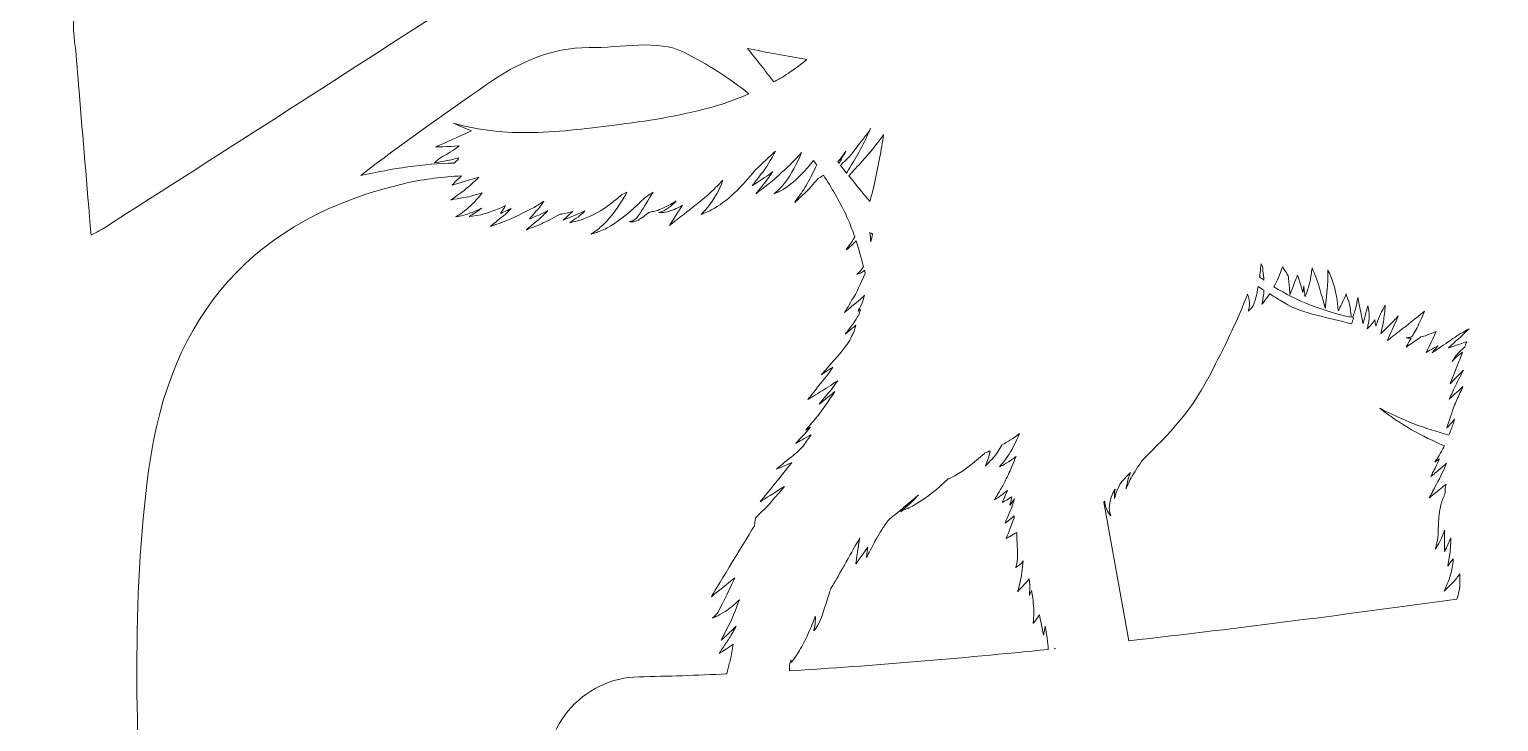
# Model space of a CAD drawing. Extents: x 259 to 1424, y -885 to -136.
# Drawn here: x 354.3 to 448, y -752.7 to -708.5 of the extents above; entities that cross this region are included whole.
import ezdxf

# ---------------------------------------------------------------- set-up
doc = ezdxf.new("R2010")
doc.units = 0
doc.header["$MEASUREMENT"] = 0
doc.layers.add('Layer 1', color=7, linetype='Continuous', lineweight=0)

# ---------------------------------------------------------------- blocks, each defined once
blk = doc.blocks.new('Block_0')
at = {"layer": 'Layer 1'}
for points, knots in [([(263.175, -561.275), (263.175, -561.275), (263.175, -885.295), (263.175, -885.295), (263.175, -885.295), (587.185, -885.295), (587.185, -885.295), (587.185, -885.295), (587.185, -738.915), (587.185, -738.915), (587.185, -738.915), (587.185, -736.085), (587.185, -736.085), (587.185, -736.085), (587.185, -729.155), (587.185, -729.155), (587.185, -729.155), (587.185, -725.835), (587.185, -725.835), (587.185, -725.835), (587.185, -706.795), (587.185, -706.795), (587.185, -706.795), (587.185, -703.395), (587.185, -703.395), (587.185, -703.395), (587.185, -687.765), (587.185, -687.765), (587.185, -687.765), (587.185, -686.615), (587.185, -686.615), (587.185, -686.615), (587.185, -678.155), (587.185, -678.155), (587.185, -678.155), (587.185, -676.185), (587.185, -676.185), (587.185, -676.185), (587.185, -561.275), (587.185, -561.275), (587.185, -561.275), (263.175, -561.275), (263.175, -561.275)], [0, 0, 0, 0, 1, 1, 1, 2, 2, 2, 3, 3, 3, 4, 4, 4, 5, 5, 5, 6, 6, 6, 7, 7, 7, 8, 8, 8, 9, 9, 9, 10, 10, 10, 11, 11, 11, 12, 12, 12, 13, 13, 13, 14, 14, 14, 14]), ([(358.205, -721.665), (357.935, -718.455), (357.685, -715.475), (357.435, -712.485), (357.355, -711.445), (357.285, -710.395), (357.155, -709.355), (356.645, -705.195), (358.915, -702.185), (361.395, -699.325), (362.325, -698.245), (363.595, -697.455), (364.605, -696.615), (362.535, -696.855), (360.205, -699.135), (356.875, -704.395), (356.805, -703.595), (356.755, -703.045), (356.695, -702.505), (356.115, -696.965), (357.085, -691.845), (360.665, -687.405), (361.005, -686.985), (361.365, -686.485), (361.835, -686.275), (368.105, -683.495), (374.495, -681.745), (381.165, -684.935), (381.955, -685.305), (382.775, -686.045), (383.115, -686.815), (384.095, -689.045), (385.345, -691.325), (385.565, -693.675), (385.895, -697.115), (385.695, -700.695), (384.245, -703.975), (383.885, -704.805), (383.245, -705.645), (382.505, -706.125), (374.695, -711.205), (366.835, -716.215), (358.995, -721.235), (358.825, -721.345), (358.645, -721.425), (358.205, -721.665)], [0, 0, 0, 0, 1, 1, 1, 2, 2, 2, 3, 3, 3, 4, 4, 4, 5, 5, 5, 6, 6, 6, 7, 7, 7, 8, 8, 8, 9, 9, 9, 10, 10, 10, 11, 11, 11, 12, 12, 12, 13, 13, 13, 14, 14, 14, 15, 15, 15, 15]), ([(400.185, -712.655), (399.525, -712.925), (398.855, -713.195), (398.155, -713.405), (396.135, -714.005), (394.035, -714.335), (391.945, -714.605), (390.075, -714.835), (388.215, -715.085), (386.365, -715.125), (384.675, -715.155), (382.995, -715.005), (381.325, -714.515), (381.715, -714.705), (382.095, -714.865), (382.485, -715.015), (381.885, -715.275), (381.815, -715.305), (381.015, -715.675), (380.795, -715.765), (380.535, -715.895), (380.195, -716.045), (380.195, -716.045), (380.915, -716.015), (381.695, -715.975), (381.315, -716.245), (380.955, -716.495), (380.635, -716.645), (380.425, -716.765), (380.135, -717.005), (380.125, -717.055), (380.295, -717.025), (380.495, -716.985), (380.745, -716.945), (381.025, -716.905), (381.335, -716.835), (381.665, -716.735), (381.635, -716.795), (381.605, -716.845), (381.585, -716.885), (381.515, -716.945), (381.435, -717.005), (381.365, -717.075), (379.435, -717.105), (377.435, -717.415), (375.415, -717.865), (378.045, -715.815), (380.745, -713.945), (383.445, -712.055), (385.415, -710.685), (387.525, -709.695), (389.985, -709.705), (392.025, -709.715), (394.375, -709.165), (396.035, -709.995), (397.525, -710.745), (398.905, -711.635), (400.185, -712.655)], [0, 0, 0, 0, 1, 1, 1, 2, 2, 2, 3, 3, 3, 4, 4, 4, 5, 5, 5, 6, 6, 6, 7, 7, 7, 8, 8, 8, 9, 9, 9, 10, 10, 10, 11, 11, 11, 12, 12, 12, 13, 13, 13, 14, 14, 14, 15, 15, 15, 16, 16, 16, 17, 17, 17, 18, 18, 18, 19, 19, 19, 19]), ([(400.085, -709.755), (401.345, -710.015), (402.615, -710.235), (403.885, -710.465), (403.525, -710.745), (403.165, -711.025), (402.785, -711.275), (402.725, -711.315), (402.395, -711.535), (402.395, -711.555), (402.185, -711.655), (401.975, -711.765), (401.775, -711.885), (401.215, -711.175), (400.655, -710.465), (400.085, -709.755)], [0, 0, 0, 0, 1, 1, 1, 2, 2, 2, 3, 3, 3, 4, 4, 4, 5, 5, 5, 5]), ([(406.635, -717.335), (406.555, -717.465), (406.485, -717.585), (406.405, -717.705), (406.275, -717.535), (406.145, -717.375), (406.015, -717.215), (406.045, -717.195), (406.065, -717.185), (406.095, -717.155), (406.205, -717.035), (406.335, -716.905), (406.485, -716.755), (406.775, -716.465), (407.035, -716.075), (407.365, -715.675), (407.515, -715.465), (407.695, -715.265), (407.845, -715.025), (407.885, -714.965), (407.915, -714.905), (407.945, -714.845), (407.555, -715.785), (407.045, -716.665), (406.635, -717.335)], [0, 0, 0, 0, 1, 1, 1, 2, 2, 2, 3, 3, 3, 4, 4, 4, 5, 5, 5, 6, 6, 6, 7, 7, 7, 8, 8, 8, 8]), ([(407.895, -719.515), (407.445, -718.975), (406.995, -718.425), (406.555, -717.875), (406.655, -717.765), (406.765, -717.655), (406.885, -717.525), (407.435, -716.935), (408.135, -716.165), (408.775, -715.245), (408.775, -715.265), (408.765, -715.285), (408.765, -715.295), (408.655, -716.155), (408.415, -717.345), (408.165, -718.485), (408.085, -718.835), (407.995, -719.185), (407.895, -719.515)], [0, 0, 0, 0, 1, 1, 1, 2, 2, 2, 3, 3, 3, 4, 4, 4, 5, 5, 5, 6, 6, 6, 6]), ([(400.605, -739.695), (400.605, -739.735), (400.585, -739.915), (400.535, -740.205), (399.735, -741.505), (397.965, -744.425), (397.785, -744.735), (397.925, -744.625), (398.535, -744.125), (399.275, -743.525), (399.265, -743.565), (399.255, -743.605), (399.235, -743.635), (398.805, -744.535), (398.375, -745.425), (398.205, -745.745), (398.145, -745.815), (398.085, -745.885), (398.025, -745.935), (397.945, -746.015), (397.885, -746.075), (397.865, -746.105), (397.905, -746.085), (397.965, -746.055), (398.075, -746.005), (398.225, -745.945), (398.415, -745.835), (398.655, -745.685), (398.945, -745.505), (399.255, -745.235), (399.575, -744.935), (399.325, -745.585), (399.095, -746.245), (398.825, -746.695), (398.595, -747.145), (398.435, -747.455), (398.405, -747.525), (398.465, -747.475), (398.715, -747.235), (399.085, -746.885), (399.175, -746.805), (399.275, -746.705), (399.375, -746.605), (399.305, -746.745), (399.225, -746.885), (399.145, -747.015), (398.995, -747.265), (398.855, -747.525), (398.715, -747.705), (398.475, -748.065), (398.315, -748.305), (398.275, -748.365), (398.335, -748.325), (398.585, -748.165), (398.945, -747.935), (399.015, -747.885), (399.105, -747.825), (399.185, -747.765), (399.115, -748.115), (399.055, -748.455), (398.995, -748.775), (398.995, -748.775), (398.895, -749.095), (398.775, -749.665), (396.865, -749.745), (394.985, -749.815), (393.175, -749.845), (391.415, -749.875), (389.755, -750.675), (388.635, -752.035), (387.515, -753.395), (387.055, -755.175), (387.365, -756.905), (387.365, -756.905), (392.615, -786.085), (392.615, -786.085), (392.615, -786.085), (393.605, -791.675), (393.605, -791.675), (393.475, -792.875), (393.035, -795.905), (392.165, -801.285), (390.885, -803.415), (389.865, -805.855), (389.085, -808.455), (389.025, -808.455), (388.955, -808.445), (388.895, -808.445), (388.565, -804.335), (388.555, -800.395), (389.075, -797.135), (387.855, -800.345), (387.425, -804.405), (387.455, -808.695), (386.965, -808.865), (386.485, -809.145), (386.045, -809.545), (385.995, -809.435), (385.945, -809.325), (385.885, -809.215), (385.885, -809.215), (386.855, -805.165), (386.855, -805.165), (388.335, -798.785), (387.885, -792.185), (385.565, -786.085), (385.565, -786.085), (374.555, -757.195), (374.555, -757.195), (373.665, -754.855), (371.425, -753.335), (368.955, -753.335), (368.795, -753.335), (368.645, -753.345), (368.485, -753.355), (365.835, -753.565), (363.635, -755.495), (363.085, -758.095), (363.085, -758.095), (361.645, -764.935), (361.645, -764.935), (361.595, -763.995), (361.535, -763.045), (361.495, -762.095), (361.125, -753.585), (360.745, -745.065), (361.895, -736.565), (363.215, -726.715), (368.615, -720.555), (378.375, -718.335), (379.515, -718.075), (380.685, -717.955), (381.835, -717.885), (381.485, -718.235), (381.225, -718.485), (381.225, -718.485), (381.225, -718.485), (382.045, -718.245), (382.945, -717.975), (382.915, -717.995), (382.895, -718.025), (382.875, -718.045), (382.475, -718.395), (382.075, -718.795), (381.735, -719.005), (381.395, -719.255), (381.165, -719.415), (381.165, -719.415), (381.165, -719.415), (381.445, -719.365), (381.855, -719.295), (382.225, -719.255), (382.675, -719.115), (383.155, -718.975), (382.835, -719.395), (382.485, -719.755), (382.175, -720.005), (381.985, -720.175), (381.815, -720.295), (381.685, -720.365), (381.555, -720.455), (381.485, -720.495), (381.485, -720.495), (381.485, -720.495), (381.565, -720.485), (381.715, -720.455), (381.865, -720.425), (382.075, -720.375), (382.335, -720.285), (382.565, -720.205), (382.835, -720.095), (383.115, -719.955), (383.065, -719.995), (383.015, -720.035), (382.965, -720.075), (382.595, -720.325), (382.325, -720.485), (382.325, -720.485), (382.325, -720.485), (382.625, -720.445), (383.095, -720.365), (383.525, -720.245), (384.105, -720.045), (384.655, -719.775), (384.485, -720.045), (384.355, -720.235), (384.325, -720.285), (384.365, -720.275), (384.635, -720.145), (385.005, -719.975), (384.795, -720.185), (384.595, -720.385), (384.395, -720.525), (384.015, -720.835), (383.755, -721.055), (383.685, -721.115), (383.765, -721.095), (384.095, -720.965), (384.555, -720.795), (385.105, -720.625), (385.765, -720.245), (386.475, -719.895), (386.695, -719.765), (386.895, -719.625), (387.105, -719.495), (386.945, -719.735), (386.785, -719.955), (386.635, -720.105), (386.405, -720.375), (386.235, -720.565), (386.185, -720.625), (386.245, -720.605), (386.485, -720.505), (386.815, -720.365), (386.985, -720.305), (387.165, -720.215), (387.355, -720.105), (387.145, -720.315), (386.945, -720.515), (386.765, -720.675), (386.335, -721.015), (386.045, -721.265), (385.965, -721.335), (386.045, -721.305), (386.415, -721.155), (386.935, -720.945), (387.265, -720.795), (387.665, -720.595), (388.085, -720.345), (388.155, -720.335), (388.225, -720.335), (388.315, -720.305), (388.505, -720.275), (388.715, -720.225), (388.945, -720.165), (388.615, -720.445), (388.395, -720.645), (388.335, -720.705), (388.405, -720.675), (388.735, -720.535), (389.215, -720.335), (389.365, -720.285), (389.535, -720.205), (389.715, -720.125), (389.625, -720.215), (389.525, -720.305), (389.435, -720.375), (389.255, -720.555), (389.055, -720.655), (388.925, -720.745), (388.835, -720.815), (388.765, -720.855), (388.745, -720.875), (388.775, -720.875), (388.855, -720.855), (388.965, -720.825), (389.105, -720.785), (389.345, -720.755), (389.605, -720.645), (390.125, -720.465), (390.785, -720.095), (391.405, -719.635), (391.625, -719.465), (391.835, -719.285), (392.045, -719.105), (392.165, -719.045), (392.285, -718.995), (392.395, -718.925), (392.375, -718.975), (392.345, -719.025), (392.325, -719.065), (391.885, -719.815), (391.405, -720.505), (390.945, -720.945), (390.715, -721.155), (390.515, -721.345), (390.355, -721.435), (390.235, -721.515), (390.155, -721.565), (390.125, -721.595), (390.165, -721.585), (390.255, -721.555), (390.395, -721.515), (390.575, -721.465), (390.835, -721.355), (391.135, -721.205), (391.735, -720.895), (392.445, -720.315), (393.105, -719.695), (393.275, -719.545), (393.435, -719.385), (393.595, -719.235), (393.745, -719.145), (393.905, -719.045), (394.065, -718.935), (393.755, -719.425), (393.465, -719.895), (393.245, -720.255), (393.095, -720.495), (392.945, -720.655), (392.805, -720.735), (392.695, -720.785), (392.605, -720.795), (392.565, -720.805), (392.585, -720.805), (392.675, -720.835), (392.825, -720.815), (393.005, -720.785), (393.235, -720.655), (393.465, -720.475), (393.575, -720.395), (393.675, -720.305), (393.785, -720.215), (393.835, -720.205), (393.915, -720.185), (394.005, -720.165), (394.105, -720.145), (394.225, -720.125), (394.365, -720.085), (394.505, -720.015), (394.655, -719.955), (394.815, -719.885), (395.045, -719.795), (395.295, -719.645), (395.545, -719.485), (395.445, -719.585), (395.355, -719.685), (395.265, -719.765), (395.045, -719.945), (394.835, -720.065), (394.685, -720.135), (394.525, -720.195), (394.435, -720.225), (394.435, -720.225), (394.435, -720.225), (394.535, -720.225), (394.705, -720.215), (394.885, -720.195), (395.135, -720.145), (395.425, -720.025), (395.585, -719.965), (395.765, -719.875), (395.945, -719.765), (395.535, -720.395), (395.195, -720.905), (395.115, -721.045), (395.215, -720.965), (395.485, -720.765), (395.845, -720.485), (396.305, -720.115), (396.955, -719.625), (397.575, -719.095), (397.895, -718.785), (398.215, -718.475), (398.505, -718.185), (398.515, -718.185), (398.515, -718.175), (398.525, -718.175), (398.495, -718.245), (398.465, -718.315), (398.445, -718.395), (398.205, -718.935), (397.915, -719.435), (397.625, -719.795), (397.495, -719.985), (397.355, -720.095), (397.265, -720.195), (397.195, -720.275), (397.145, -720.315), (397.125, -720.345), (397.155, -720.335), (397.215, -720.305), (397.305, -720.275), (397.435, -720.215), (397.625, -720.155), (397.825, -720.035), (398.255, -719.815), (398.775, -719.435), (399.265, -718.975), (399.765, -718.495), (400.205, -717.975), (400.525, -717.575), (400.905, -717.215), (401.325, -716.825), (401.755, -716.425), (401.755, -716.425), (401.885, -716.305), (401.885, -716.305), (401.585, -716.845), (401.285, -717.395), (400.965, -717.765), (400.655, -718.175), (400.435, -718.455), (400.385, -718.525), (400.455, -718.475), (400.765, -718.275), (401.185, -717.985), (401.355, -717.885), (401.535, -717.745), (401.715, -717.605), (401.625, -717.735), (401.535, -717.865), (401.455, -717.985), (401.005, -718.545), (400.705, -718.935), (400.635, -719.025), (400.725, -718.955), (401.125, -718.645), (401.685, -718.205), (401.995, -717.935), (402.345, -717.605), (402.725, -717.255), (402.995, -716.995), (403.265, -716.705), (403.535, -716.405), (403.235, -717.135), (402.885, -717.795), (402.535, -718.255), (402.335, -718.515), (402.145, -718.715), (401.995, -718.845), (401.895, -718.935), (401.815, -718.995), (401.785, -719.025), (401.815, -719.015), (401.915, -718.975), (402.045, -718.915), (402.225, -718.835), (402.475, -718.685), (402.755, -718.485), (403.245, -718.125), (403.795, -717.535), (404.305, -716.915), (404.375, -717.005), (404.445, -717.095), (404.505, -717.185), (404.315, -717.615), (404.115, -718.015), (403.915, -718.345), (403.705, -718.745), (403.495, -719.045), (403.325, -719.255), (403.215, -719.415), (403.135, -719.525), (403.105, -719.575), (403.155, -719.535), (403.255, -719.445), (403.395, -719.315), (403.595, -719.135), (403.875, -718.885), (404.175, -718.535), (404.295, -718.405), (404.435, -718.235), (404.575, -718.075), (404.595, -718.055), (404.675, -718.005), (404.805, -717.925), (404.845, -717.905), (404.895, -717.875), (404.935, -717.845), (405.455, -718.635), (405.935, -719.455), (406.355, -720.335), (406.575, -720.805), (406.765, -721.295), (406.935, -721.785), (406.805, -722.015), (406.675, -722.215), (406.565, -722.345), (406.475, -722.465), (406.415, -722.555), (406.385, -722.615), (406.435, -722.575), (406.515, -722.505), (406.625, -722.405), (406.745, -722.315), (406.875, -722.185), (407.025, -722.035), (407.195, -722.565), (407.345, -723.115), (407.495, -723.675), (407.415, -723.815), (407.335, -723.935), (407.245, -724.015), (407.155, -724.105), (407.085, -724.145), (407.055, -724.165), (407.085, -724.155), (407.175, -724.135), (407.295, -724.085), (407.375, -724.045), (407.465, -723.985), (407.555, -723.905), (407.575, -723.975), (407.585, -724.045), (407.605, -724.115), (407.315, -724.735), (407.055, -725.375), (406.755, -725.805), (406.505, -726.245), (406.315, -726.545), (406.275, -726.615), (406.345, -726.565), (406.615, -726.325), (407.005, -726.005), (407.175, -725.875), (407.365, -725.695), (407.555, -725.505), (407.515, -725.655), (407.465, -725.805), (407.415, -725.985), (407.275, -726.275), (407.175, -726.485), (407.145, -726.525), (407.165, -726.515), (407.215, -726.465), (407.295, -726.405), (407.265, -726.495), (407.235, -726.585), (407.215, -726.685), (407.205, -726.695), (407.205, -726.715), (407.205, -726.735), (407.165, -726.785), (407.135, -726.845), (407.095, -726.905), (406.895, -727.255), (406.675, -727.505), (406.535, -727.705), (406.395, -727.885), (406.315, -727.995), (406.315, -727.995), (406.315, -727.995), (406.415, -727.915), (406.595, -727.755), (406.695, -727.665), (406.845, -727.555), (407.005, -727.415), (407.005, -727.415), (406.905, -727.785), (406.905, -727.785), (406.875, -727.865), (406.825, -727.935), (406.785, -728.025), (406.725, -728.165), (406.635, -728.325), (406.555, -728.485), (406.215, -728.945), (405.895, -729.375), (405.585, -729.685), (405.165, -730.155), (404.865, -730.495), (404.795, -730.585), (404.855, -730.535), (405.135, -730.355), (405.545, -730.085), (405.195, -730.605), (404.815, -731.065), (404.515, -731.435), (404.205, -731.825), (403.985, -732.095), (403.935, -732.165), (404.005, -732.115), (404.295, -731.935), (404.725, -731.675), (405.045, -731.475), (405.445, -731.235), (405.845, -730.955), (405.785, -731.045), (405.705, -731.155), (405.645, -731.245), (405.375, -731.645), (405.095, -731.915), (404.915, -732.135), (404.775, -732.305), (404.695, -732.405), (404.655, -732.455), (404.705, -732.425), (404.815, -732.345), (404.975, -732.205), (405.145, -732.055), (405.395, -731.875), (405.665, -731.645), (405.235, -732.275), (404.825, -732.935), (404.435, -733.365), (404.105, -733.765), (403.865, -734.035), (403.815, -734.105), (403.845, -734.085), (403.955, -734.025), (404.115, -733.915), (404.025, -734.025), (403.935, -734.125), (403.845, -734.225), (403.495, -734.595), (403.235, -734.865), (403.165, -734.955), (403.235, -734.915), (403.575, -734.725), (404.035, -734.465), (404.075, -734.445), (404.115, -734.415), (404.155, -734.405), (404.015, -734.605), (403.845, -734.845), (403.665, -735.105), (403.355, -735.425), (403.055, -735.705), (402.775, -735.905), (402.315, -736.275), (402.005, -736.535), (401.935, -736.595), (402.015, -736.565), (402.395, -736.405), (402.915, -736.185), (402.885, -736.225), (402.875, -736.245), (402.845, -736.285), (401.925, -737.415), (401.015, -738.535), (400.905, -738.665), (400.915, -738.665), (400.945, -738.645), (400.985, -738.625), (401.185, -738.485), (401.765, -738.135), (402.455, -737.695), (401.385, -739.015), (400.605, -739.695), (400.605, -739.695)], [0, 0, 0, 0, 1, 1, 1, 2, 2, 2, 3, 3, 3, 4, 4, 4, 5, 5, 5, 6, 6, 6, 7, 7, 7, 8, 8, 8, 9, 9, 9, 10, 10, 10, 11, 11, 11, 12, 12, 12, 13, 13, 13, 14, 14, 14, 15, 15, 15, 16, 16, 16, 17, 17, 17, 18, 18, 18, 19, 19, 19, 20, 20, 20, 21, 21, 21, 22, 22, 22, 23, 23, 23, 24, 24, 24, 25, 25, 25, 26, 26, 26, 27, 27, 27, 28, 28, 28, 29, 29, 29, 30, 30, 30, 31, 31, 31, 32, 32, 32, 33, 33, 33, 34, 34, 34, 35, 35, 35, 36, 36, 36, 37, 37, 37, 38, 38, 38, 39, 39, 39, 40, 40, 40, 41, 41, 41, 42, 42, 42, 43, 43, 43, 44, 44, 44, 45, 45, 45, 46, 46, 46, 47, 47, 47, 48, 48, 48, 49, 49, 49, 50, 50, 50, 51, 51, 51, 52, 52, 52, 53, 53, 53, 54, 54, 54, 55, 55, 55, 56, 56, 56, 57, 57, 57, 58, 58, 58, 59, 59, 59, 60, 60, 60, 61, 61, 61, 62, 62, 62, 63, 63, 63, 64, 64, 64, 65, 65, 65, 66, 66, 66, 67, 67, 67, 68, 68, 68, 69, 69, 69, 70, 70, 70, 71, 71, 71, 72, 72, 72, 73, 73, 73, 74, 74, 74, 75, 75, 75, 76, 76, 76, 77, 77, 77, 78, 78, 78, 79, 79, 79, 80, 80, 80, 81, 81, 81, 82, 82, 82, 83, 83, 83, 84, 84, 84, 85, 85, 85, 86, 86, 86, 87, 87, 87, 88, 88, 88, 89, 89, 89, 90, 90, 90, 91, 91, 91, 92, 92, 92, 93, 93, 93, 94, 94, 94, 95, 95, 95, 96, 96, 96, 97, 97, 97, 98, 98, 98, 99, 99, 99, 100, 100, 100, 101, 101, 101, 102, 102, 102, 103, 103, 103, 104, 104, 104, 105, 105, 105, 106, 106, 106, 107, 107, 107, 108, 108, 108, 109, 109, 109, 110, 110, 110, 111, 111, 111, 112, 112, 112, 113, 113, 113, 114, 114, 114, 115, 115, 115, 116, 116, 116, 117, 117, 117, 118, 118, 118, 119, 119, 119, 120, 120, 120, 121, 121, 121, 122, 122, 122, 123, 123, 123, 124, 124, 124, 125, 125, 125, 126, 126, 126, 127, 127, 127, 128, 128, 128, 129, 129, 129, 130, 130, 130, 131, 131, 131, 132, 132, 132, 133, 133, 133, 134, 134, 134, 135, 135, 135, 136, 136, 136, 137, 137, 137, 138, 138, 138, 139, 139, 139, 140, 140, 140, 141, 141, 141, 142, 142, 142, 143, 143, 143, 144, 144, 144, 145, 145, 145, 146, 146, 146, 147, 147, 147, 148, 148, 148, 149, 149, 149, 150, 150, 150, 151, 151, 151, 152, 152, 152, 153, 153, 153, 154, 154, 154, 155, 155, 155, 156, 156, 156, 157, 157, 157, 158, 158, 158, 159, 159, 159, 160, 160, 160, 161, 161, 161, 162, 162, 162, 163, 163, 163, 164, 164, 164, 165, 165, 165, 166, 166, 166, 167, 167, 167, 168, 168, 168, 169, 169, 169, 170, 170, 170, 171, 171, 171, 172, 172, 172, 173, 173, 173, 174, 174, 174, 175, 175, 175, 176, 176, 176, 177, 177, 177, 178, 178, 178, 179, 179, 179, 180, 180, 180, 181, 181, 181, 182, 182, 182, 183, 183, 183, 184, 184, 184, 185, 185, 185, 186, 186, 186, 187, 187, 187, 188, 188, 188, 189, 189, 189, 190, 190, 190, 191, 191, 191, 192, 192, 192, 193, 193, 193, 194, 194, 194, 195, 195, 195, 196, 196, 196, 197, 197, 197, 198, 198, 198, 199, 199, 199, 200, 200, 200, 201, 201, 201, 202, 202, 202, 203, 203, 203, 204, 204, 204, 205, 205, 205, 206, 206, 206, 207, 207, 207, 208, 208, 208, 209, 209, 209, 210, 210, 210, 210]), ([(406.225, -716.575), (406.125, -716.745), (406.035, -716.905), (405.955, -717.035), (405.935, -717.055), (405.925, -717.075), (405.915, -717.085), (405.895, -717.055), (405.865, -717.025), (405.845, -716.995), (406.015, -716.785), (406.195, -716.555), (406.375, -716.315), (406.325, -716.405), (406.275, -716.495), (406.225, -716.575)], [0, 0, 0, 0, 1, 1, 1, 2, 2, 2, 3, 3, 3, 4, 4, 4, 5, 5, 5, 5]), ([(408.075, -721.595), (408.035, -721.765), (407.995, -721.925), (407.955, -722.085), (407.945, -721.895), (407.925, -721.695), (407.905, -721.505), (407.965, -721.535), (408.015, -721.565), (408.075, -721.595)], [0, 0, 0, 0, 1, 1, 1, 2, 2, 2, 3, 3, 3, 3]), ([(433.045, -724.535), (432.955, -724.465), (432.855, -724.405), (432.765, -724.335), (432.775, -724.245), (432.785, -724.165), (432.805, -724.065), (432.825, -723.885), (432.845, -723.705), (432.875, -723.505), (432.905, -723.555), (432.925, -723.605), (432.955, -723.665), (432.975, -723.755), (432.985, -723.845), (432.985, -723.935), (433.015, -724.135), (433.035, -724.335), (433.045, -724.535)], [0, 0, 0, 0, 1, 1, 1, 2, 2, 2, 3, 3, 3, 4, 4, 4, 5, 5, 5, 6, 6, 6, 6]), ([(438.615, -726.795), (438.615, -726.795), (438.615, -726.905), (438.615, -726.905), (436.785, -726.515), (435.155, -725.865), (433.685, -724.965), (433.885, -724.605), (434.075, -724.165), (434.235, -723.695), (434.385, -723.925), (434.505, -724.125), (434.595, -724.265), (434.605, -724.325), (434.605, -724.385), (434.615, -724.435), (434.675, -725.045), (434.705, -725.455), (434.705, -725.455), (434.705, -725.455), (434.855, -725.075), (435.075, -724.485), (435.125, -724.405), (435.155, -724.315), (435.195, -724.215), (435.395, -724.895), (435.535, -725.335), (435.535, -725.335), (435.535, -725.335), (435.545, -725.175), (435.585, -724.895), (435.605, -725.055), (435.615, -725.205), (435.635, -725.305), (435.655, -725.485), (435.675, -725.595), (435.675, -725.595), (435.675, -725.595), (435.705, -725.495), (435.775, -725.325), (435.815, -725.155), (435.945, -724.915), (435.985, -724.605), (436.045, -724.365), (436.085, -724.065), (436.115, -723.755), (436.325, -724.235), (436.515, -724.705), (436.605, -725.115), (436.825, -725.845), (436.965, -726.335), (436.965, -726.335), (436.965, -726.335), (437.005, -725.835), (437.075, -725.065), (437.125, -724.725), (437.135, -724.315), (437.125, -723.885), (437.145, -723.925), (437.155, -723.945), (437.175, -723.985), (437.325, -724.265), (437.395, -724.565), (437.515, -724.855), (437.585, -725.145), (437.645, -725.425), (437.705, -725.675), (437.755, -726.175), (437.795, -726.505), (437.795, -726.505), (437.795, -726.505), (437.935, -726.195), (438.175, -725.725), (438.205, -725.635), (438.245, -725.525), (438.285, -725.405), (438.365, -725.635), (438.445, -725.855), (438.495, -726.065), (438.555, -726.355), (438.605, -726.615), (438.615, -726.795)], [0, 0, 0, 0, 1, 1, 1, 2, 2, 2, 3, 3, 3, 4, 4, 4, 5, 5, 5, 6, 6, 6, 7, 7, 7, 8, 8, 8, 9, 9, 9, 10, 10, 10, 11, 11, 11, 12, 12, 12, 13, 13, 13, 14, 14, 14, 15, 15, 15, 16, 16, 16, 17, 17, 17, 18, 18, 18, 19, 19, 19, 20, 20, 20, 21, 21, 21, 22, 22, 22, 23, 23, 23, 24, 24, 24, 25, 25, 25, 26, 26, 26, 27, 27, 27, 27]), ([(422.835, -738.705), (422.855, -738.685), (422.865, -738.665), (422.885, -738.645), (422.885, -738.685), (422.885, -738.725), (422.895, -738.755), (422.945, -739.035), (423.035, -739.255), (423.125, -739.385), (423.195, -739.485), (423.245, -739.545), (423.265, -739.575), (423.265, -739.545), (423.245, -739.465), (423.205, -739.355), (423.175, -739.205), (423.165, -738.995), (423.205, -738.755), (423.255, -738.495), (423.365, -738.205), (423.515, -737.905), (423.525, -737.895), (423.535, -737.885), (423.545, -737.875), (423.485, -738.185), (423.515, -738.405), (423.515, -738.475), (423.545, -738.365), (423.615, -737.895), (423.975, -737.395), (424.165, -737.195), (424.345, -736.995), (424.535, -736.805), (424.445, -737.055), (424.365, -737.275), (424.335, -737.445), (424.285, -737.655), (424.255, -737.795), (424.245, -737.845), (424.265, -737.795), (424.325, -737.665), (424.415, -737.475), (424.515, -737.215), (424.735, -736.885), (424.985, -736.475), (425.085, -736.335), (425.195, -736.175), (425.295, -736.025), (426.965, -734.355), (428.515, -732.845), (429.795, -730.195), (430.655, -728.555), (431.395, -726.985), (432.005, -725.435), (432.025, -725.505), (432.055, -725.585), (432.075, -725.645), (432.125, -725.905), (432.135, -726.125), (432.105, -726.285), (432.075, -726.405), (432.045, -726.495), (432.045, -726.525), (432.045, -726.525), (432.225, -726.345), (432.225, -726.345), (432.335, -726.205), (432.455, -725.965), (432.535, -725.655), (432.595, -725.445), (432.635, -725.205), (432.675, -724.945), (432.795, -725.025), (432.925, -725.105), (433.045, -725.185), (433.035, -725.445), (432.985, -725.655), (432.965, -725.815), (432.935, -725.975), (432.915, -726.075), (432.915, -726.075), (432.915, -726.075), (432.985, -726.005), (433.085, -725.865), (433.155, -725.765), (433.295, -725.605), (433.415, -725.415), (433.715, -725.605), (434.025, -725.795), (434.325, -725.975), (435.585, -726.725), (437.185, -726.905), (438.635, -727.335), (438.675, -727.205), (438.725, -727.075), (438.765, -726.945), (438.735, -726.935), (438.715, -726.925), (438.695, -726.925), (438.705, -726.885), (438.715, -726.865), (438.735, -726.815), (438.815, -726.635), (438.885, -726.375), (438.965, -726.055), (438.985, -725.935), (439.015, -725.795), (439.035, -725.655), (439.225, -726.585), (439.365, -727.295), (439.365, -727.295), (439.365, -727.295), (439.495, -726.835), (439.685, -726.175), (439.725, -726.395), (439.755, -726.615), (439.755, -726.805), (439.755, -727.055), (439.735, -727.275), (439.685, -727.415), (439.665, -727.545), (439.635, -727.625), (439.635, -727.655), (439.665, -727.625), (439.725, -727.565), (439.805, -727.475), (439.895, -727.395), (440.005, -727.245), (440.115, -727.075), (440.145, -727.325), (440.185, -727.485), (440.185, -727.485), (440.185, -727.485), (440.285, -727.155), (440.485, -726.695), (440.575, -726.525), (440.675, -726.335), (440.785, -726.135), (440.765, -726.505), (440.725, -726.865), (440.665, -727.175), (440.575, -727.635), (440.515, -727.945), (440.515, -727.945), (440.515, -727.945), (440.745, -727.725), (441.085, -727.385), (441.245, -727.235), (441.425, -727.035), (441.615, -726.825), (441.245, -727.655), (440.965, -728.305), (440.935, -728.385), (440.995, -728.335), (442.135, -727.455), (443.295, -726.525), (443.235, -726.665), (443.185, -726.805), (443.115, -726.935), (442.955, -727.295), (442.805, -727.635), (442.635, -727.905), (442.585, -727.995), (442.545, -728.055), (442.505, -728.135), (442.295, -728.195), (442.155, -728.225), (442.115, -728.225), (442.145, -728.225), (442.265, -728.245), (442.445, -728.235), (442.265, -728.545), (442.135, -728.765), (442.115, -728.815), (442.185, -728.765), (442.515, -728.535), (442.995, -728.215), (443.015, -728.195), (443.045, -728.175), (443.065, -728.155), (443.185, -728.135), (443.315, -728.105), (443.445, -728.055), (443.635, -727.975), (443.835, -727.895), (444.045, -727.805), (443.735, -728.465), (443.445, -729.065), (443.405, -729.145), (443.445, -729.125), (443.745, -728.955), (444.145, -728.725), (443.945, -728.975), (443.805, -729.145), (443.775, -729.185), (443.835, -729.145), (444.175, -728.905), (444.665, -728.575), (444.935, -728.395), (445.245, -728.155), (445.595, -727.945), (445.775, -727.845), (445.955, -727.735), (446.135, -727.635), (445.865, -727.905), (445.605, -728.165), (445.385, -728.345), (445.085, -728.615), (444.875, -728.805), (444.825, -728.855), (444.885, -728.835), (445.155, -728.745), (445.545, -728.615), (445.675, -728.575), (445.835, -728.515), (445.985, -728.465), (445.945, -728.565), (445.915, -728.655), (445.875, -728.765), (445.865, -728.775), (445.865, -728.785), (445.855, -728.805), (445.625, -729.005), (445.425, -729.205), (445.295, -729.355), (445.165, -729.555), (445.085, -729.685), (445.055, -729.725), (445.105, -729.685), (445.205, -729.565), (445.355, -729.415), (445.455, -729.325), (445.585, -729.225), (445.725, -729.125), (445.335, -730.115), (444.975, -731.015), (444.925, -731.155), (444.995, -731.075), (445.335, -730.725), (445.785, -730.275), (445.565, -730.685), (445.355, -731.075), (445.205, -731.405), (445.025, -731.795), (444.895, -732.075), (444.865, -732.145), (444.915, -732.095), (445.135, -731.885), (445.455, -731.595), (445.545, -731.515), (445.645, -731.425), (445.745, -731.325), (445.705, -731.425), (445.655, -731.525), (445.605, -731.625), (445.475, -731.925), (445.335, -732.215), (445.215, -732.485), (445.105, -732.765), (445.025, -733.035), (444.945, -733.255), (444.815, -733.645), (444.725, -733.915), (444.715, -733.975), (444.755, -733.925), (444.945, -733.715), (445.215, -733.415), (445.185, -733.525), (445.145, -733.625), (445.115, -733.735), (445.035, -733.945), (444.945, -734.185), (444.845, -734.425), (443.345, -734.025), (441.875, -733.465), (440.435, -732.715), (441.765, -733.745), (443.145, -734.525), (444.565, -735.105), (444.505, -735.235), (444.435, -735.355), (444.375, -735.465), (444.165, -735.845), (443.985, -736.095), (443.945, -736.155), (443.965, -736.145), (444.075, -736.065), (444.245, -735.945), (444.175, -736.105), (444.105, -736.265), (444.035, -736.395), (443.855, -736.755), (443.725, -737.005), (443.705, -737.065), (443.755, -737.025), (443.975, -736.845), (444.285, -736.585), (444.415, -736.485), (444.555, -736.355), (444.705, -736.225), (444.455, -736.775), (444.205, -737.325), (443.975, -737.715), (443.765, -738.105), (443.625, -738.375), (443.595, -738.435), (443.645, -738.395), (443.885, -738.195), (444.225, -737.915), (444.355, -737.815), (444.505, -737.685), (444.665, -737.545), (444.655, -737.605), (444.635, -737.665), (444.625, -737.735), (444.605, -737.875), (444.605, -738.035), (444.595, -738.185), (444.565, -738.245), (444.545, -738.305), (444.515, -738.365), (444.315, -738.775), (444.255, -739.255), (444.205, -739.655), (444.185, -740.045), (444.165, -740.405), (444.155, -740.715), (444.155, -741.025), (444.085, -741.255), (444.045, -741.435), (444.025, -741.565), (443.995, -741.655), (443.995, -741.695), (444.015, -741.665), (444.065, -741.585), (444.125, -741.465), (444.215, -741.315), (444.365, -741.085), (444.465, -740.785), (444.495, -740.695), (444.535, -740.585), (444.575, -740.485), (444.575, -741.255), (444.575, -741.855), (444.575, -741.855), (444.575, -741.855), (444.745, -741.495), (444.975, -740.985), (444.955, -741.405), (444.945, -741.825), (444.885, -742.135), (444.825, -742.535), (444.775, -742.795), (444.775, -742.795), (444.775, -742.795), (444.915, -742.605), (445.125, -742.315), (445.115, -742.805), (444.975, -743.265), (444.855, -743.645), (444.685, -744.035), (444.565, -744.315), (444.545, -744.385), (444.545, -744.385), (445.115, -743.815), (445.115, -743.815), (445.245, -743.665), (445.395, -743.485), (445.545, -743.275), (445.545, -743.445), (445.555, -743.615), (445.555, -743.785), (445.555, -744.185), (445.475, -744.565), (445.355, -744.885), (438.685, -745.815), (431.565, -746.745), (424.425, -747.545), (424.425, -747.545), (422.835, -738.705), (422.835, -738.705)], [0, 0, 0, 0, 1, 1, 1, 2, 2, 2, 3, 3, 3, 4, 4, 4, 5, 5, 5, 6, 6, 6, 7, 7, 7, 8, 8, 8, 9, 9, 9, 10, 10, 10, 11, 11, 11, 12, 12, 12, 13, 13, 13, 14, 14, 14, 15, 15, 15, 16, 16, 16, 17, 17, 17, 18, 18, 18, 19, 19, 19, 20, 20, 20, 21, 21, 21, 22, 22, 22, 23, 23, 23, 24, 24, 24, 25, 25, 25, 26, 26, 26, 27, 27, 27, 28, 28, 28, 29, 29, 29, 30, 30, 30, 31, 31, 31, 32, 32, 32, 33, 33, 33, 34, 34, 34, 35, 35, 35, 36, 36, 36, 37, 37, 37, 38, 38, 38, 39, 39, 39, 40, 40, 40, 41, 41, 41, 42, 42, 42, 43, 43, 43, 44, 44, 44, 45, 45, 45, 46, 46, 46, 47, 47, 47, 48, 48, 48, 49, 49, 49, 50, 50, 50, 51, 51, 51, 52, 52, 52, 53, 53, 53, 54, 54, 54, 55, 55, 55, 56, 56, 56, 57, 57, 57, 58, 58, 58, 59, 59, 59, 60, 60, 60, 61, 61, 61, 62, 62, 62, 63, 63, 63, 64, 64, 64, 65, 65, 65, 66, 66, 66, 67, 67, 67, 68, 68, 68, 69, 69, 69, 70, 70, 70, 71, 71, 71, 72, 72, 72, 73, 73, 73, 74, 74, 74, 75, 75, 75, 76, 76, 76, 77, 77, 77, 78, 78, 78, 79, 79, 79, 80, 80, 80, 81, 81, 81, 82, 82, 82, 83, 83, 83, 84, 84, 84, 85, 85, 85, 86, 86, 86, 87, 87, 87, 88, 88, 88, 89, 89, 89, 90, 90, 90, 91, 91, 91, 92, 92, 92, 93, 93, 93, 94, 94, 94, 95, 95, 95, 96, 96, 96, 97, 97, 97, 98, 98, 98, 99, 99, 99, 100, 100, 100, 101, 101, 101, 102, 102, 102, 103, 103, 103, 104, 104, 104, 105, 105, 105, 106, 106, 106, 107, 107, 107, 108, 108, 108, 109, 109, 109, 110, 110, 110, 111, 111, 111, 112, 112, 112, 113, 113, 113, 114, 114, 114, 115, 115, 115, 116, 116, 116, 117, 117, 117, 118, 118, 118, 119, 119, 119, 120, 120, 120, 121, 121, 121, 122, 122, 122, 123, 123, 123, 124, 124, 124, 125, 125, 125, 126, 126, 126, 127, 127, 127, 127]), ([(402.765, -749.465), (402.765, -749.315), (402.765, -749.165), (402.795, -749.005), (402.795, -749.005), (402.885, -748.755), (402.885, -748.755), (402.885, -748.865), (402.895, -748.935), (402.895, -748.935), (402.895, -748.935), (402.995, -748.785), (403.155, -748.565), (403.335, -748.335), (403.495, -748.015), (403.685, -747.655), (403.695, -747.635), (403.695, -747.615), (403.715, -747.595), (403.715, -747.615), (403.715, -747.635), (403.715, -747.635), (403.715, -747.635), (403.815, -747.405), (403.975, -747.045), (404.135, -746.755), (404.265, -746.375), (404.415, -745.975), (404.425, -746.035), (404.425, -746.115), (404.425, -746.175), (404.415, -746.395), (404.405, -746.595), (404.365, -746.715), (404.335, -746.825), (404.325, -746.885), (404.315, -746.915), (404.335, -746.895), (404.385, -746.835), (404.445, -746.755), (404.535, -746.655), (404.625, -746.465), (404.735, -746.245), (404.925, -745.775), (405.095, -745.165), (405.295, -744.565), (405.335, -744.445), (405.375, -744.325), (405.415, -744.205), (405.655, -743.805), (405.925, -743.345), (406.185, -742.865), (406.255, -742.765), (406.305, -742.665), (406.365, -742.555), (406.365, -742.565), (406.365, -742.575), (406.365, -742.575), (406.365, -742.575), (406.375, -742.555), (406.385, -742.515), (406.715, -741.945), (407.035, -741.385), (407.255, -740.985), (407.115, -741.875), (407.005, -742.635), (407.005, -742.635), (407.005, -742.635), (407.335, -742.175), (407.765, -741.585), (407.705, -741.975), (407.675, -742.245), (407.675, -742.245), (407.675, -742.245), (407.845, -741.935), (408.085, -741.465), (408.245, -741.125), (408.495, -740.725), (408.755, -740.315), (408.795, -740.255), (408.835, -740.195), (408.875, -740.135), (408.965, -740.015), (409.055, -739.905), (409.135, -739.805), (409.685, -739.345), (410.375, -738.775), (411.005, -738.235), (410.925, -738.325), (410.845, -738.425), (410.765, -738.495), (410.515, -738.775), (410.275, -738.965), (410.105, -739.105), (409.975, -739.205), (409.895, -739.285), (409.865, -739.315), (409.905, -739.295), (410.005, -739.245), (410.155, -739.175), (410.355, -739.085), (410.645, -738.955), (410.965, -738.745), (411.545, -738.405), (412.235, -737.855), (412.885, -737.215), (412.955, -737.195), (413.005, -737.175), (413.075, -737.145), (413.705, -736.865), (414.415, -736.295), (415.095, -735.705), (415.145, -735.665), (415.195, -735.615), (415.245, -735.565), (415.335, -735.535), (415.415, -735.505), (415.515, -735.455), (415.535, -735.445), (415.565, -735.435), (415.585, -735.425), (415.525, -735.705), (415.435, -735.945), (415.375, -736.115), (415.315, -736.285), (415.275, -736.385), (415.275, -736.405), (415.305, -736.365), (415.375, -736.295), (415.485, -736.175), (415.625, -736.035), (415.855, -735.815), (416.045, -735.505), (416.135, -735.365), (416.235, -735.215), (416.325, -735.065), (416.685, -734.865), (417.075, -734.615), (417.455, -734.325), (417.205, -734.895), (416.945, -735.425), (416.685, -735.795), (416.555, -736.015), (416.395, -736.155), (416.305, -736.285), (416.235, -736.365), (416.185, -736.425), (416.165, -736.455), (416.195, -736.445), (416.255, -736.405), (416.355, -736.355), (416.485, -736.275), (416.695, -736.185), (416.905, -736.015), (417.005, -735.955), (417.115, -735.865), (417.225, -735.785), (417.135, -735.985), (417.055, -736.185), (416.985, -736.385), (416.865, -736.685), (416.725, -736.945), (416.605, -737.205), (416.485, -737.475), (416.355, -737.715), (416.235, -737.905), (416.025, -738.265), (415.875, -738.505), (415.845, -738.565), (415.905, -738.525), (416.145, -738.365), (416.475, -738.115), (416.535, -738.075), (416.605, -738.015), (416.675, -737.965), (416.505, -738.355), (416.375, -738.655), (416.355, -738.725), (416.415, -738.695), (416.655, -738.555), (416.965, -738.365), (416.875, -738.695), (416.825, -738.905), (416.825, -738.905), (416.825, -738.905), (416.945, -738.745), (417.135, -738.485), (417.015, -738.845), (416.895, -739.205), (416.765, -739.465), (416.635, -739.775), (416.545, -739.995), (416.525, -740.045), (416.575, -740.015), (416.755, -739.865), (417.025, -739.655), (417.045, -739.635), (417.075, -739.605), (417.105, -739.585), (417.105, -739.625), (417.105, -739.655), (417.115, -739.695), (416.865, -740.315), (416.635, -740.925), (416.605, -741.025), (416.665, -740.995), (416.935, -740.835), (417.275, -740.635), (417.275, -740.655), (417.285, -740.675), (417.285, -740.695), (417.285, -740.735), (417.285, -740.765), (417.275, -740.805), (417.285, -740.995), (417.285, -741.195), (417.295, -741.405), (417.325, -741.785), (417.335, -742.145), (417.305, -742.425), (417.255, -742.705), (417.215, -742.885), (417.215, -742.885), (417.215, -742.885), (417.365, -742.755), (417.595, -742.565), (417.625, -742.535), (417.655, -742.495), (417.685, -742.455), (417.615, -742.955), (417.585, -743.455), (417.485, -743.805), (417.395, -744.165), (417.335, -744.415), (417.335, -744.415), (417.335, -744.415), (417.505, -744.225), (417.765, -743.945), (417.865, -743.845), (417.965, -743.725), (418.065, -743.595), (418.075, -743.665), (418.085, -743.735), (418.095, -743.805), (418.135, -744.065), (418.085, -744.265), (418.095, -744.425), (418.085, -744.575), (418.085, -744.665), (418.085, -744.665), (418.085, -744.665), (418.115, -744.585), (418.175, -744.445), (418.185, -744.415), (418.205, -744.375), (418.215, -744.345), (418.215, -744.345), (418.275, -744.675), (418.275, -744.675), (418.335, -745.115), (418.365, -745.545), (418.365, -745.885), (418.335, -746.215), (418.325, -746.445), (418.325, -746.445), (418.325, -746.445), (418.455, -746.255), (418.665, -745.975), (418.685, -745.955), (418.695, -745.915), (418.715, -745.885), (418.875, -746.645), (418.985, -747.195), (418.985, -747.195), (418.985, -747.195), (419.015, -746.975), (419.075, -746.625), (419.195, -747.155), (419.265, -747.665), (419.285, -748.095), (413.635, -748.675), (408.065, -749.145), (402.765, -749.465)], [0, 0, 0, 0, 1, 1, 1, 2, 2, 2, 3, 3, 3, 4, 4, 4, 5, 5, 5, 6, 6, 6, 7, 7, 7, 8, 8, 8, 9, 9, 9, 10, 10, 10, 11, 11, 11, 12, 12, 12, 13, 13, 13, 14, 14, 14, 15, 15, 15, 16, 16, 16, 17, 17, 17, 18, 18, 18, 19, 19, 19, 20, 20, 20, 21, 21, 21, 22, 22, 22, 23, 23, 23, 24, 24, 24, 25, 25, 25, 26, 26, 26, 27, 27, 27, 28, 28, 28, 29, 29, 29, 30, 30, 30, 31, 31, 31, 32, 32, 32, 33, 33, 33, 34, 34, 34, 35, 35, 35, 36, 36, 36, 37, 37, 37, 38, 38, 38, 39, 39, 39, 40, 40, 40, 41, 41, 41, 42, 42, 42, 43, 43, 43, 44, 44, 44, 45, 45, 45, 46, 46, 46, 47, 47, 47, 48, 48, 48, 49, 49, 49, 50, 50, 50, 51, 51, 51, 52, 52, 52, 53, 53, 53, 54, 54, 54, 55, 55, 55, 56, 56, 56, 57, 57, 57, 58, 58, 58, 59, 59, 59, 60, 60, 60, 61, 61, 61, 62, 62, 62, 63, 63, 63, 64, 64, 64, 65, 65, 65, 66, 66, 66, 67, 67, 67, 68, 68, 68, 69, 69, 69, 70, 70, 70, 71, 71, 71, 72, 72, 72, 73, 73, 73, 74, 74, 74, 75, 75, 75, 76, 76, 76, 77, 77, 77, 78, 78, 78, 79, 79, 79, 80, 80, 80, 81, 81, 81, 82, 82, 82, 83, 83, 83, 84, 84, 84, 85, 85, 85, 86, 86, 86, 87, 87, 87, 88, 88, 88, 89, 89, 89, 90, 90, 90, 91, 91, 91, 92, 92, 92, 93, 93, 93, 94, 94, 94, 94]), ([(419.715, -748.055), (419.715, -748.055), (419.705, -748.055), (419.695, -748.055), (419.705, -748.045), (419.705, -748.035), (419.715, -748.015), (419.715, -748.015), (419.715, -748.055), (419.715, -748.055)], [0, 0, 0, 0, 1, 1, 1, 2, 2, 2, 3, 3, 3, 3])]:
    blk.add_open_spline(points, degree=3, knots=knots, dxfattribs=at)

msp = doc.modelspace()

# ---------------------------------------------------------------- block references
at = {"layer": 'Layer 1'}
msp.add_blockref('Block_0', (0, 0), dxfattribs=at)

doc.saveas('drawing.dxf')
